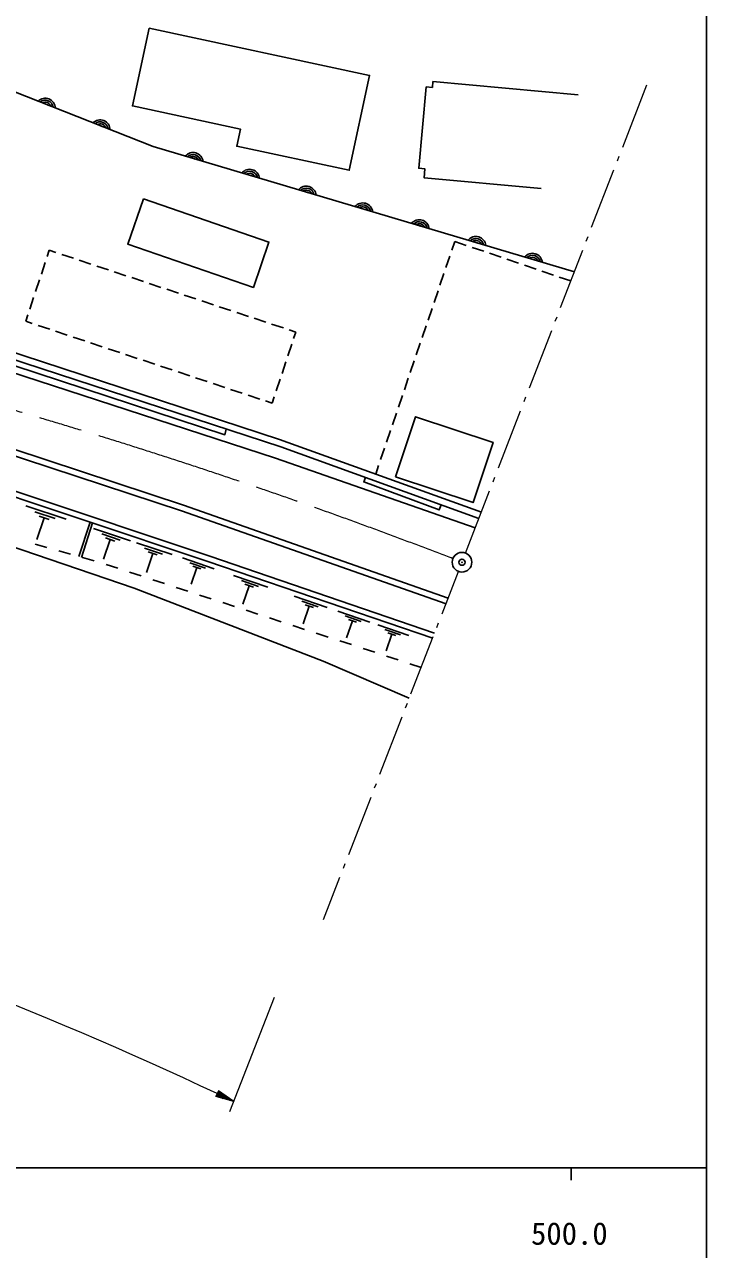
# Model space of a CAD drawing. Units: millimetres, scale not verified. Extents: x 40000 to 680000, y 20000 to 380000.
# Drawn here: x 523518 to 579000, y 198357 to 298030 of the extents above; entities that cross this region are included whole.
import ezdxf
from ezdxf.enums import TextEntityAlignment as Align

# ---------------------------------------------------------------- set-up
doc = ezdxf.new("R2010")
doc.units = ezdxf.units.MM
doc.header["$LTSCALE"] = 1000
doc.header["$PDMODE"] = 32
doc.header["$PDSIZE"] = 500
doc.linetypes.add('CHAIN', pattern=[18.5, 12, -1.5, 3.5, -1.5])
for name, color, linetype, lineweight in [('M-BGD', 7, 'Continuous', 25), ('M-BGD-HTXT', 7, 'Continuous', 13), ('M-BMK', 2, 'CHAIN', 13), ('M-BMK-SRVR', 3, 'Continuous', 25), ('M-STR-HTXT', 7, 'Continuous', 13), ('M-STR-STRD', 7, 'Continuous', 25), ('M-TTL-BAND', 7, 'Continuous', 25)]:
    doc.layers.add(name, color=color, linetype=linetype, lineweight=lineweight)
doc.layers.add('M-OTRS', color=6, linetype='Continuous')
doc.styles.add('ＭＳ ゴシック', font='')
doc.styles.get('ＭＳ ゴシック').set_extended_font_data('MS Gothic')

msp = doc.modelspace()

# ---------------------------------------------------------------- linework, layer by layer
at = {"layer": 'M-BGD'}
for p, q in [((558284, 279666), (558524, 280372)), ((558524, 280372), (559453, 280057)), ((525361, 279140), (525533, 279656)), ((525533, 279656), (526067, 279479)), ((526542, 279321), (527491, 279006)), ((557801, 278245), (558123, 279192)), ((559926, 279896), (560873, 279574)), ((561346, 279413), (562293, 279091)), ((524889, 277716), (525204, 278665)), ((527966, 278849), (528915, 278534)), ((529389, 278376), (530338, 278061)), ((562767, 278930), (563713, 278608)), ((564187, 278447), (565133, 278125)), ((524416, 276292), (524731, 277242)), ((530813, 277904), (531762, 277589)), ((532236, 277431), (533186, 277116)), ((557318, 276825), (557640, 277772)), ((565607, 277964), (566554, 277643)), ((567027, 277482), (567955, 277166)), ((533660, 276959), (534609, 276644)), ((535084, 276486), (536033, 276171)), ((556836, 275405), (557157, 276352)), ((523944, 274869), (524259, 275818)), ((536507, 276014), (537456, 275699)), ((537931, 275541), (538880, 275226)), ((523615, 273878), (523786, 274394)), ((539355, 275068), (540304, 274753)), ((540778, 274596), (541727, 274281)), ((542202, 274123), (543151, 273808)), ((556353, 273985), (556675, 274932)), ((524149, 273700), (523615, 273878)), ((525573, 273228), (524624, 273543)), ((543625, 273651), (544575, 273336)), ((545049, 273178), (545584, 273001)), ((555870, 272565), (556192, 273511)), ((526997, 272755), (526047, 273070)), ((528420, 272283), (527471, 272598)), ((529844, 271810), (528895, 272125)), ((545584, 273001), (545412, 272484)), ((531267, 271337), (530318, 271652)), ((532691, 270865), (531742, 271180)), ((545255, 272010), (544940, 271060)), ((555387, 271145), (555709, 272091)), ((534115, 270392), (533166, 270707)), ((535538, 269920), (534589, 270235)), ((544782, 270586), (544467, 269637)), ((554904, 269724), (555226, 270671)), ((536962, 269447), (536013, 269762)), ((538385, 268975), (537436, 269290)), ((544309, 269162), (543994, 268213)), ((554421, 268304), (554743, 269251)), ((539809, 268502), (538860, 268817)), ((541233, 268030), (540284, 268345)), ((542656, 267557), (541707, 267872)), ((543665, 267222), (543131, 267399)), ((543837, 267739), (543665, 267222)), ((553939, 266884), (554261, 267831)), ((553456, 265464), (553778, 266411)), ((552973, 264044), (553295, 264990)), ((552490, 262624), (552812, 263570)), ((552089, 261443), (552329, 262150)), ((523619, 258867), (526908, 257770)), ((524368, 258373), (526013, 257825)), ((525117, 257880), (524532, 256125)), ((524706, 258017), (525529, 257742)), ((527940, 254736), (528850, 257544)), ((528151, 254668), (529061, 257475)), ((529120, 257032), (532132, 256028)), ((529806, 256580), (531312, 256078)), ((530115, 256254), (530868, 256003)), ((524382, 255753), (525343, 255478)), ((526305, 255203), (527266, 254928)), ((530492, 256128), (529956, 254522)), ((532624, 255864), (535532, 254894)), ((533286, 255427), (534740, 254942)), ((528228, 254654), (529189, 254379)), ((533948, 254991), (533431, 253440)), ((533585, 255112), (534312, 254870)), ((536382, 254622), (538940, 253746)), ((536963, 254232), (538242, 253795)), ((530148, 254096), (531099, 253786)), ((532049, 253475), (533000, 253164)), ((537544, 253843), (537077, 252479)), ((537224, 253952), (537864, 253734)), ((540530, 253207), (543314, 252255)), ((533950, 252853), (534901, 252542)), ((535851, 252232), (536802, 251921)), ((541163, 252784), (542554, 252307)), ((541795, 252360), (541287, 250875)), ((541447, 252479), (542143, 252241)), ((537752, 251610), (538703, 251299)), ((545465, 251519), (548148, 250601)), ((539653, 250989), (540604, 250678)), ((541554, 250367), (542505, 250056)), ((546074, 251110), (547416, 250651)), ((546684, 250702), (546194, 249271)), ((546349, 250817), (547019, 250587)), ((549009, 250306), (551620, 249413)), ((543455, 249746), (544406, 249435)), ((549602, 249909), (550907, 249462)), ((550195, 249511), (549719, 248119)), ((549869, 249623), (550521, 249400)), ((552250, 249197), (554795, 248326)), ((545356, 249124), (546307, 248813)), ((547257, 248503), (548208, 248192)), ((552828, 248810), (554100, 248374)), ((553406, 248422), (552942, 247065)), ((553088, 248531), (553724, 248314)), ((549158, 247881), (550109, 247570)), ((551059, 247260), (552010, 246949)), ((552960, 246638), (553911, 246327)), ((554861, 246017), (555792, 245712))]:
    msp.add_line(p, q, dxfattribs=at)
for points in [[(533657, 297731), (551590, 293892), (549937, 286166), (540786, 288125), (541085, 289522), (532302, 291402)], [(533193, 283842), (543407, 280326), (542135, 276631), (531921, 280147)], [(553710, 261222), (560015, 259133), (561636, 264027), (555331, 266116)]]:
    msp.add_lwpolyline(points, close=True, dxfattribs=at)
for points in [[(568254, 277910), (533989, 288091), (512189, 296689)], [(568573, 292298), (556744, 293391), (556699, 292910), (556200, 292956), (555587, 286327), (556087, 286281), (556020, 285560), (565554, 284679)], [(454826, 289260), (471142, 285793), (480660, 283414), (495449, 279348), (506757, 275945), (544374, 263657), (560482, 257831)], [(422111, 281313), (432202, 279714), (442213, 277471), (458150, 274748), (474008, 271425), (485140, 268221), (500196, 263296), (509206, 260092), (523301, 255287), (532431, 252164), (547808, 246237), (554824, 243212)], [(442361, 280613), (464731, 276539), (475509, 273903), (485994, 271132), (496512, 268060), (507734, 264586), (538441, 254345), (556730, 248087)], [(442433, 281057), (464825, 276979), (475620, 274339), (486114, 271565), (496642, 268491), (507871, 265015), (538585, 254771), (556876, 248513)], [(560685, 258355), (544272, 264252), (505682, 276903)], [(517084, 272572), (516939, 272168), (539823, 264650), (539937, 265106)], [(551263, 261165), (551114, 260811), (557258, 258535), (557405, 258944)]]:
    msp.add_lwpolyline(points, dxfattribs=at)
for centre, radius, start, end in [((525207, 291219), 812, 1.09577, 135.85604), ((525207, 291219), 650, 7.21156, 129.74025), ((525207, 291219), 488, 18.34424, 118.60756), ((525207, 291219), 325, 52.53353, 84.41827), ((529672, 289458), 812, 1.09577, 135.85604), ((529672, 289458), 650, 7.21156, 129.74025), ((529672, 289458), 488, 18.34424, 118.60756), ((529672, 289458), 325, 52.53353, 84.41827), ((537229, 286802), 812, 6.07124, 140.83151), ((537229, 286802), 650, 12.18703, 134.71572), ((537229, 286802), 488, 23.31972, 123.58303), ((537229, 286802), 325, 57.50901, 89.39374), ((541830, 285435), 812, 6.07124, 140.83151), ((541830, 285435), 650, 12.18703, 134.71572), ((541830, 285435), 488, 23.31972, 123.58303), ((541830, 285435), 325, 57.50901, 89.39374), ((546431, 284068), 812, 6.07124, 140.83151), ((546431, 284068), 650, 12.18703, 134.71572), ((546431, 284068), 488, 23.31972, 123.58303), ((546431, 284068), 325, 57.50901, 89.39374), ((551032, 282701), 812, 6.07124, 140.83151), ((551032, 282701), 650, 12.18703, 134.71572), ((551032, 282701), 488, 23.31972, 123.58303), ((551032, 282701), 325, 57.50901, 89.39374), ((555633, 281334), 812, 6.07124, 140.83151), ((555633, 281334), 650, 12.18703, 134.71572), ((555633, 281334), 488, 23.31972, 123.58303), ((555633, 281334), 325, 57.50901, 89.39374), ((560234, 279966), 812, 6.07124, 140.83151), ((560234, 279966), 650, 12.18703, 134.71572), ((560234, 279966), 488, 23.31972, 123.58303), ((560234, 279966), 325, 57.50901, 89.39374), ((564836, 278599), 812, 6.07124, 140.83151), ((564836, 278599), 650, 12.18703, 134.71572), ((564836, 278599), 488, 23.31972, 123.58303), ((564836, 278599), 325, 57.50901, 89.39374)]:
    msp.add_arc(centre, radius, start, end, dxfattribs=at)
at = {"layer": 'M-BGD-HTXT'}
for p, q in [((572182, 288059), (574139, 293115)), ((571749, 286940), (571893, 287313)), ((569655, 281531), (571460, 286194)), ((569222, 280411), (569366, 280785)), ((567128, 275002), (568933, 279665)), ((566695, 273883), (566840, 274256)), ((564602, 268474), (566407, 273137)), ((564169, 267355), (564313, 267728)), ((562075, 261946), (563880, 266609)), ((561642, 260827), (561786, 261200)), ((559396, 255025), (561353, 260081)), ((557486, 250089), (558819, 253532)), ((557053, 248970), (557197, 249343)), ((554959, 243561), (556764, 248224)), ((554526, 242442), (554671, 242815)), ((552433, 237033), (554237, 241696)), ((552000, 235914), (552144, 236287)), ((549906, 230505), (551711, 235168)), ((549473, 229386), (549617, 229759)), ((547852, 225197), (549184, 228640))]:
    msp.add_line(p, q, dxfattribs=at)
at = {"layer": 'M-BMK'}
msp.add_arc((396685, -164528), 449199, 68.90462, 73.88006, dxfattribs=at)
at = {"layer": 'M-BMK-SRVR'}
msp.add_circle((559107, 254279), 800, dxfattribs=at)
at = {"layer": 'M-OTRS'}
msp.add_point((559107, 254279), dxfattribs=at)
at = {"layer": 'M-STR-HTXT'}
for p, q in [((543821, 218848), (540206, 209549)), ((539289, 211269), (539074, 210818)), ((540536, 210398), (539074, 210818)), ((539366, 210734), (539096, 210863)), ((539117, 210908), (539659, 210650)), ((539951, 210566), (539139, 210953)), ((539160, 210998), (540243, 210482)), ((540536, 210398), (539182, 211043)), ((539203, 211088), (540286, 210572)), ((540037, 210746), (539225, 211134)), ((539246, 211179), (539788, 210921)), ((539538, 211095), (539268, 211224)), ((540536, 210398), (539289, 211269))]:
    msp.add_line(p, q, dxfattribs=at)
msp.add_arc((398702, -87282), 329742, 64.78444, 81.53464, dxfattribs=at)
at = {"layer": 'M-STR-STRD'}
for points in [[(398215, 289445), (416751, 287339), (426209, 286058), (442192, 283793), (457775, 280808), (475992, 276787), (486686, 274113), (497281, 271128), (508504, 267601), (536285, 258455), (557813, 250891)], [(398271, 289942), (416813, 287835), (426278, 286553), (442274, 284287), (457876, 281298), (476106, 277274), (486814, 274597), (497424, 271608), (508658, 268077), (536446, 258929), (557979, 251363)], [(457838, 287675), (469326, 285180), (480277, 282495), (495145, 278462), (506538, 274934), (543929, 262754), (560187, 257069)]]:
    msp.add_lwpolyline(points, dxfattribs=at)
at = {"layer": 'M-TTL-BAND'}
for p, q in [((579000, 20000), (579000, 370000)), ((40000, 205000), (579000, 205000)), ((568000, 205000), (568000, 204000))]:
    msp.add_line(p, q, dxfattribs=at)

# ---------------------------------------------------------------- texts
at = {"layer": 'M-TTL-BAND', "style": 'ＭＳ ゴシック'}
msp.add_text('500.0', height=1833, dxfattribs=at).set_placement((567844, 198195), align=Align.BOTTOM_CENTER)

doc.saveas('drawing.dxf')
